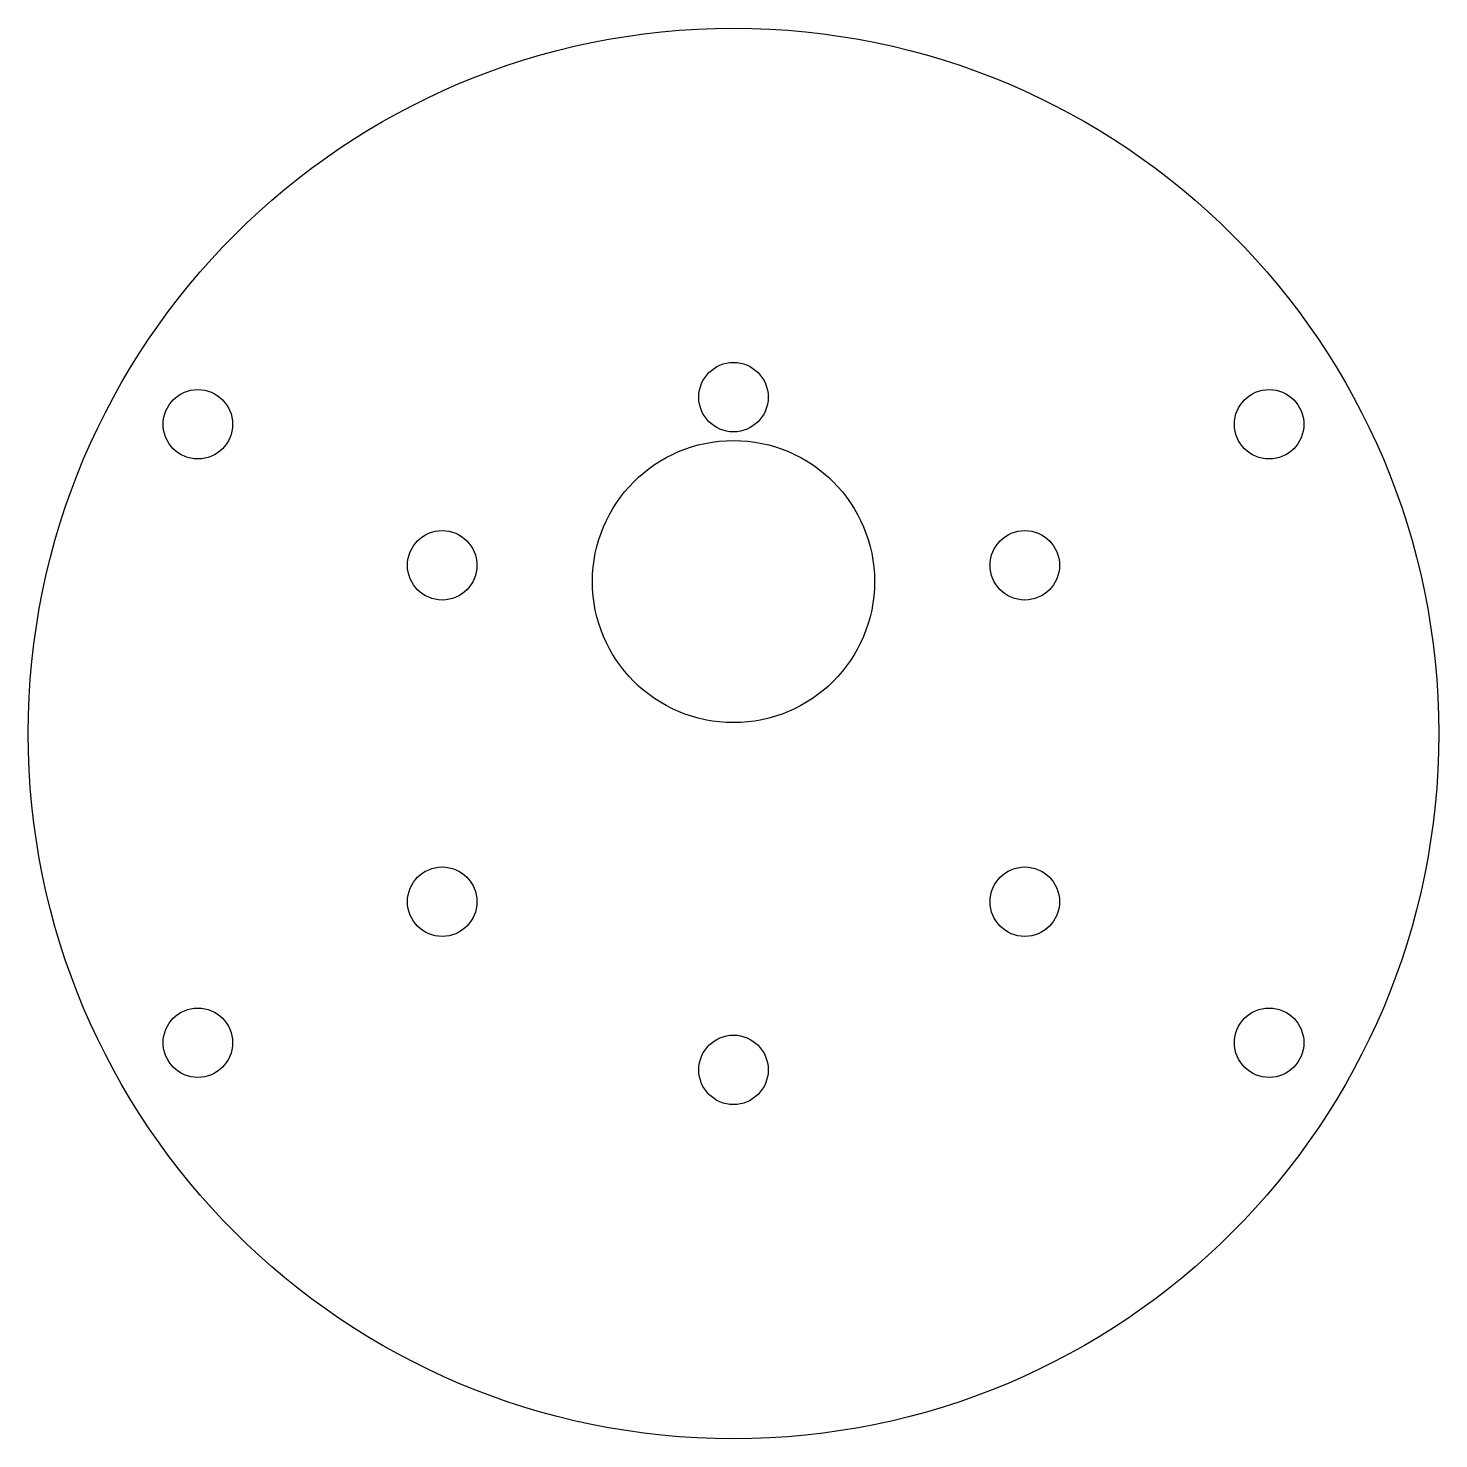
# Model space of a CAD drawing. Header units: millimetres. Extents: x -32.5 to 32.5, y -32.5 to 32.5.
import ezdxf

# ---------------------------------------------------------------- set-up
doc = ezdxf.new("R2010")
doc.units = ezdxf.units.MM

msp = doc.modelspace()

# ---------------------------------------------------------------- linework, layer by layer
at = {"color": 7, "linetype": 'Continuous', "lineweight": 25}
for centre, radius in [((0, 0), 32.5), ((0, 15.5), 1.6), ((-24.682, 14.25), 1.6), ((24.682, 14.25), 1.6), ((0, 7), 6.5), ((-13.423, 7.75), 1.6), ((13.423, 7.75), 1.6), ((-13.423, -7.75), 1.6), ((13.423, -7.75), 1.6), ((-24.682, -14.25), 1.6), ((24.682, -14.25), 1.6), ((0, -15.5), 1.6)]:
    msp.add_circle(centre, radius, dxfattribs=at)

doc.saveas('drawing.dxf')
